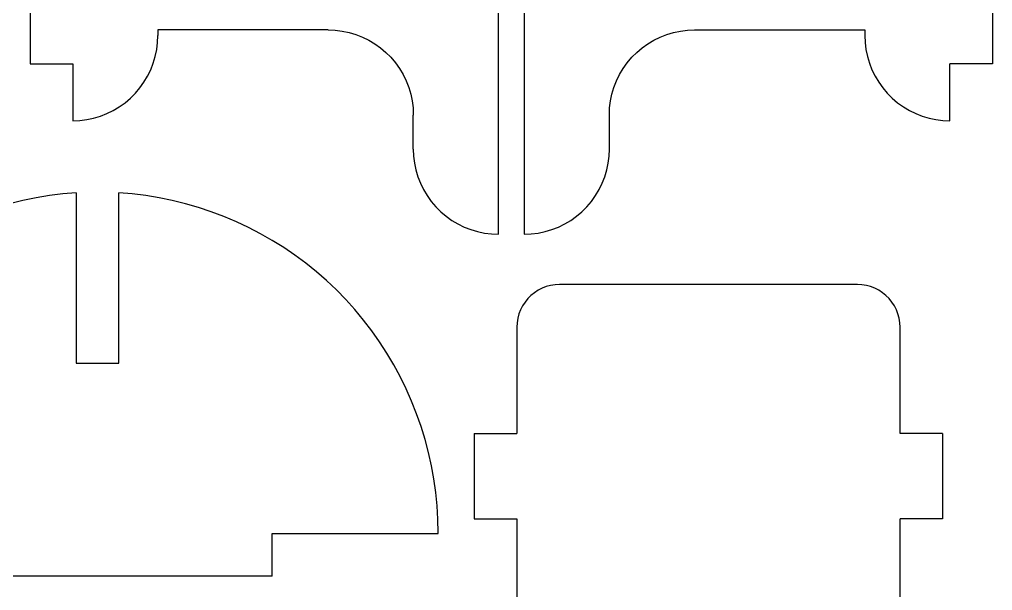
# Model space of a CAD drawing. Header units: millimetres. Extents: x -3928 to -434, y -548 to 1409.
# Drawn here: x -1777.3 to -1663.1, y 804.1 to 871.2 of the extents above; entities that cross this region are included whole.
import ezdxf

# ---------------------------------------------------------------- set-up
doc = ezdxf.new("R2010")
doc.units = ezdxf.units.MM
doc.header["$MEASUREMENT"] = 0
doc.layers.add('layer 1', color=7, linetype='Continuous')

msp = doc.modelspace()

# ---------------------------------------------------------------- linework, layer by layer
at = {"layer": 'layer 1', "color": 1, "lineweight": 25}
for points in [[(-1721.0919, 845.9711), (-1721.0919, 845.9711), (-1721.0919, 925.9708), (-1721.0919, 925.9708)], [(-1718.0656, 925.9708), (-1718.0656, 925.9708), (-1718.0656, 845.9711), (-1718.0656, 845.9711)], [(-1776.092, 875.9709), (-1776.092, 875.9709), (-1776.092, 865.9711), (-1776.092, 865.9711)], [(-1663.0655, 875.9709), (-1663.0655, 875.9709), (-1663.0655, 865.9711), (-1663.0655, 865.9711)], [(-1741.0918, 869.9709), (-1741.0918, 869.9709), (-1761.0919, 869.9709), (-1761.0919, 869.9709)], [(-1761.0919, 869.9709), (-1761.0919, 869.9709), (-1761.0919, 869.3041), (-1761.0919, 869.3041)], [(-1698.0656, 869.9709), (-1698.0656, 869.9709), (-1678.0656, 869.9709), (-1678.0656, 869.9709)], [(-1678.0656, 869.9709), (-1678.0656, 869.9709), (-1678.0656, 869.3041), (-1678.0656, 869.3041)], [(-1776.092, 865.9711), (-1776.092, 865.9711), (-1771.0921, 865.9711), (-1771.0921, 865.9711)], [(-1771.0921, 865.9711), (-1771.0921, 865.9711), (-1771.0921, 859.3043), (-1771.0921, 859.3043)], [(-1663.0655, 865.9711), (-1663.0655, 865.9711), (-1668.0654, 865.9711), (-1668.0654, 865.9711)], [(-1668.0654, 859.3043), (-1668.0654, 859.3043), (-1668.0654, 865.9711), (-1668.0654, 865.9711)], [(-1731.0921, 855.9709), (-1731.0921, 855.9709), (-1731.0921, 859.971), (-1731.0921, 859.971)], [(-1708.0654, 855.9709), (-1708.0654, 855.9709), (-1708.0654, 859.971), (-1708.0654, 859.971)], [(-1770.6754, 850.8315), (-1770.6754, 850.8315), (-1770.6754, 830.8315), (-1770.6754, 830.8315)], [(-1765.6755, 830.8315), (-1765.6755, 830.8315), (-1765.6755, 850.8315), (-1765.6755, 850.8315)], [(-1678.9263, 840.0633), (-1678.9263, 840.0633), (-1713.9261, 840.0633), (-1713.9261, 840.0633)], [(-1718.926, 835.0634), (-1718.926, 835.0634), (-1718.926, 822.5634), (-1718.926, 822.5634)], [(-1673.926, 822.5634), (-1673.926, 822.5634), (-1673.926, 835.0634), (-1673.926, 835.0634)], [(-1770.6754, 830.8315), (-1770.6754, 830.8315), (-1765.6755, 830.8315), (-1765.6755, 830.8315)], [(-1723.9263, 822.5634), (-1723.9263, 822.5634), (-1723.9263, 812.5636), (-1723.9263, 812.5636)], [(-1723.9263, 822.5634), (-1723.9263, 822.5634), (-1718.926, 822.5634), (-1718.926, 822.5634)], [(-1668.9261, 822.5634), (-1668.9261, 822.5634), (-1673.926, 822.5634), (-1673.926, 822.5634)], [(-1668.9261, 822.5634), (-1668.9261, 822.5634), (-1668.9261, 812.5636), (-1668.9261, 812.5636)], [(-1723.9263, 812.5636), (-1723.9263, 812.5636), (-1718.926, 812.5636), (-1718.926, 812.5636)], [(-1718.926, 812.5636), (-1718.926, 812.5636), (-1718.926, 795.0633), (-1718.926, 795.0633)], [(-1668.9261, 812.5636), (-1668.9261, 812.5636), (-1673.926, 812.5636), (-1673.926, 812.5636)], [(-1673.926, 795.0633), (-1673.926, 795.0633), (-1673.926, 812.5636), (-1673.926, 812.5636)], [(-1747.6753, 805.8315), (-1747.6753, 805.8315), (-1747.6753, 810.8315), (-1747.6753, 810.8315)], [(-1747.6753, 810.8315), (-1747.6753, 810.8315), (-1728.1753, 810.8315), (-1728.1753, 810.8315)], [(-1728.1753, 810.8315), (-1728.1753, 810.8315), (-1728.1753, 810.9098), (-1728.1753, 810.9098)], [(-1747.6753, 805.8315), (-1747.6753, 805.8315), (-1788.6755, 805.8315), (-1788.6755, 805.8315)]]:
    msp.add_open_spline(points, degree=3, dxfattribs=at)
for points, knots in [([(-1741.0918, 869.9709), (-1741.0918, 869.9709), (-1740.2664, 869.9367), (-1740.2664, 869.9367), (-1740.2664, 869.9367), (-1740.2664, 869.9367), (-1739.4462, 869.8347), (-1739.4462, 869.8347), (-1739.4462, 869.8347), (-1739.4462, 869.8347), (-1738.6373, 869.665), (-1738.6373, 869.665), (-1738.6373, 869.665), (-1738.6373, 869.665), (-1737.845, 869.429), (-1737.845, 869.429), (-1737.845, 869.429), (-1737.845, 869.429), (-1737.0752, 869.1288), (-1737.0752, 869.1288), (-1737.0752, 869.1288), (-1737.0752, 869.1288), (-1736.3326, 868.7658), (-1736.3326, 868.7658), (-1736.3326, 868.7658), (-1736.3326, 868.7658), (-1735.6225, 868.3425), (-1735.6225, 868.3425), (-1735.6225, 868.3425), (-1735.6225, 868.3425), (-1734.9501, 867.8623), (-1734.9501, 867.8623), (-1734.9501, 867.8623), (-1734.9501, 867.8623), (-1734.3193, 867.3282), (-1734.3193, 867.3282), (-1734.3193, 867.3282), (-1734.3193, 867.3282), (-1733.7348, 866.7437), (-1733.7348, 866.7437), (-1733.7348, 866.7437), (-1733.7348, 866.7437), (-1733.2006, 866.1133), (-1733.2006, 866.1133), (-1733.2006, 866.1133), (-1733.2006, 866.1133), (-1732.7205, 865.4405), (-1732.7205, 865.4405), (-1732.7205, 865.4405), (-1732.7205, 865.4405), (-1732.2972, 864.7304), (-1732.2972, 864.7304), (-1732.2972, 864.7304), (-1732.2972, 864.7304), (-1731.9342, 863.9878), (-1731.9342, 863.9878), (-1731.9342, 863.9878), (-1731.9342, 863.9878), (-1731.634, 863.218), (-1731.634, 863.218), (-1731.634, 863.218), (-1731.634, 863.218), (-1731.398, 862.4257), (-1731.398, 862.4257), (-1731.398, 862.4257), (-1731.398, 862.4257), (-1731.2286, 861.6168), (-1731.2286, 861.6168), (-1731.2286, 861.6168), (-1731.2286, 861.6168), (-1731.1263, 860.7969), (-1731.1263, 860.7969), (-1731.1263, 860.7969), (-1731.1263, 860.7969), (-1731.0921, 859.971), (-1731.0921, 859.971)], [0, 0, 0, 0, 0.05, 0.05, 0.05, 0.05, 0.1, 0.1, 0.1, 0.1, 0.15, 0.15, 0.15, 0.15, 0.2, 0.2, 0.2, 0.2, 0.25, 0.25, 0.25, 0.25, 0.3, 0.3, 0.3, 0.3, 0.35, 0.35, 0.35, 0.35, 0.4, 0.4, 0.4, 0.4, 0.45, 0.45, 0.45, 0.45, 0.5, 0.5, 0.5, 0.5, 0.55, 0.55, 0.55, 0.55, 0.6, 0.6, 0.6, 0.6, 0.65, 0.65, 0.65, 0.65, 0.7, 0.7, 0.7, 0.7, 0.75, 0.75, 0.75, 0.75, 0.8, 0.8, 0.8, 0.8, 0.85, 0.85, 0.85, 0.85, 0.9, 0.9, 0.9, 0.9, 1, 1, 1, 1]), ([(-1708.0654, 859.971), (-1708.0654, 859.971), (-1708.0312, 860.7969), (-1708.0312, 860.7969), (-1708.0312, 860.7969), (-1708.0312, 860.7969), (-1707.9289, 861.6168), (-1707.9289, 861.6168), (-1707.9289, 861.6168), (-1707.9289, 861.6168), (-1707.7596, 862.4257), (-1707.7596, 862.4257), (-1707.7596, 862.4257), (-1707.7596, 862.4257), (-1707.5236, 863.218), (-1707.5236, 863.218), (-1707.5236, 863.218), (-1707.5236, 863.218), (-1707.2234, 863.9878), (-1707.2234, 863.9878), (-1707.2234, 863.9878), (-1707.2234, 863.9878), (-1706.8604, 864.7304), (-1706.8604, 864.7304), (-1706.8604, 864.7304), (-1706.8604, 864.7304), (-1706.437, 865.4405), (-1706.437, 865.4405), (-1706.437, 865.4405), (-1706.437, 865.4405), (-1705.9569, 866.1133), (-1705.9569, 866.1133), (-1705.9569, 866.1133), (-1705.9569, 866.1133), (-1705.4228, 866.7437), (-1705.4228, 866.7437), (-1705.4228, 866.7437), (-1705.4228, 866.7437), (-1704.8382, 867.3282), (-1704.8382, 867.3282), (-1704.8382, 867.3282), (-1704.8382, 867.3282), (-1704.2075, 867.8623), (-1704.2075, 867.8623), (-1704.2075, 867.8623), (-1704.2075, 867.8623), (-1703.5351, 868.3425), (-1703.5351, 868.3425), (-1703.5351, 868.3425), (-1703.5351, 868.3425), (-1702.8249, 868.7658), (-1702.8249, 868.7658), (-1702.8249, 868.7658), (-1702.8249, 868.7658), (-1702.0823, 869.1288), (-1702.0823, 869.1288), (-1702.0823, 869.1288), (-1702.0823, 869.1288), (-1701.3126, 869.429), (-1701.3126, 869.429), (-1701.3126, 869.429), (-1701.3126, 869.429), (-1700.5202, 869.665), (-1700.5202, 869.665), (-1700.5202, 869.665), (-1700.5202, 869.665), (-1699.7113, 869.8347), (-1699.7113, 869.8347), (-1699.7113, 869.8347), (-1699.7113, 869.8347), (-1698.8911, 869.9367), (-1698.8911, 869.9367), (-1698.8911, 869.9367), (-1698.8911, 869.9367), (-1698.0656, 869.9709), (-1698.0656, 869.9709)], [0, 0, 0, 0, 0.05, 0.05, 0.05, 0.05, 0.1, 0.1, 0.1, 0.1, 0.15, 0.15, 0.15, 0.15, 0.2, 0.2, 0.2, 0.2, 0.25, 0.25, 0.25, 0.25, 0.3, 0.3, 0.3, 0.3, 0.35, 0.35, 0.35, 0.35, 0.4, 0.4, 0.4, 0.4, 0.45, 0.45, 0.45, 0.45, 0.5, 0.5, 0.5, 0.5, 0.55, 0.55, 0.55, 0.55, 0.6, 0.6, 0.6, 0.6, 0.65, 0.65, 0.65, 0.65, 0.7, 0.7, 0.7, 0.7, 0.75, 0.75, 0.75, 0.75, 0.8, 0.8, 0.8, 0.8, 0.85, 0.85, 0.85, 0.85, 0.9, 0.9, 0.9, 0.9, 1, 1, 1, 1]), ([(-1771.0921, 859.3043), (-1771.0921, 859.3043), (-1770.2662, 859.3385), (-1770.2662, 859.3385), (-1770.2662, 859.3385), (-1770.2662, 859.3385), (-1769.446, 859.4408), (-1769.446, 859.4408), (-1769.446, 859.4408), (-1769.446, 859.4408), (-1768.6371, 859.6102), (-1768.6371, 859.6102), (-1768.6371, 859.6102), (-1768.6371, 859.6102), (-1767.8451, 859.8462), (-1767.8451, 859.8462), (-1767.8451, 859.8462), (-1767.8451, 859.8462), (-1767.075, 860.1464), (-1767.075, 860.1464), (-1767.075, 860.1464), (-1767.075, 860.1464), (-1766.3324, 860.5094), (-1766.3324, 860.5094), (-1766.3324, 860.5094), (-1766.3324, 860.5094), (-1765.6226, 860.9327), (-1765.6226, 860.9327), (-1765.6226, 860.9327), (-1765.6226, 860.9327), (-1764.9498, 861.4128), (-1764.9498, 861.4128), (-1764.9498, 861.4128), (-1764.9498, 861.4128), (-1764.3191, 861.947), (-1764.3191, 861.947), (-1764.3191, 861.947), (-1764.3191, 861.947), (-1763.7349, 862.5315), (-1763.7349, 862.5315), (-1763.7349, 862.5315), (-1763.7349, 862.5315), (-1763.2004, 863.1623), (-1763.2004, 863.1623), (-1763.2004, 863.1623), (-1763.2004, 863.1623), (-1762.7203, 863.8347), (-1762.7203, 863.8347), (-1762.7203, 863.8347), (-1762.7203, 863.8347), (-1762.2973, 864.5448), (-1762.2973, 864.5448), (-1762.2973, 864.5448), (-1762.2973, 864.5448), (-1761.9343, 865.2874), (-1761.9343, 865.2874), (-1761.9343, 865.2874), (-1761.9343, 865.2874), (-1761.6337, 866.0572), (-1761.6337, 866.0572), (-1761.6337, 866.0572), (-1761.6337, 866.0572), (-1761.3981, 866.8495), (-1761.3981, 866.8495), (-1761.3981, 866.8495), (-1761.3981, 866.8495), (-1761.2284, 867.6584), (-1761.2284, 867.6584), (-1761.2284, 867.6584), (-1761.2284, 867.6584), (-1761.1261, 868.4786), (-1761.1261, 868.4786), (-1761.1261, 868.4786), (-1761.1261, 868.4786), (-1761.0919, 869.3041), (-1761.0919, 869.3041)], [0, 0, 0, 0, 0.05, 0.05, 0.05, 0.05, 0.1, 0.1, 0.1, 0.1, 0.15, 0.15, 0.15, 0.15, 0.2, 0.2, 0.2, 0.2, 0.25, 0.25, 0.25, 0.25, 0.3, 0.3, 0.3, 0.3, 0.35, 0.35, 0.35, 0.35, 0.4, 0.4, 0.4, 0.4, 0.45, 0.45, 0.45, 0.45, 0.5, 0.5, 0.5, 0.5, 0.55, 0.55, 0.55, 0.55, 0.6, 0.6, 0.6, 0.6, 0.65, 0.65, 0.65, 0.65, 0.7, 0.7, 0.7, 0.7, 0.75, 0.75, 0.75, 0.75, 0.8, 0.8, 0.8, 0.8, 0.85, 0.85, 0.85, 0.85, 0.9, 0.9, 0.9, 0.9, 1, 1, 1, 1]), ([(-1678.0656, 869.3041), (-1678.0656, 869.3041), (-1678.0314, 868.4786), (-1678.0314, 868.4786), (-1678.0314, 868.4786), (-1678.0314, 868.4786), (-1677.929, 867.6584), (-1677.929, 867.6584), (-1677.929, 867.6584), (-1677.929, 867.6584), (-1677.7594, 866.8495), (-1677.7594, 866.8495), (-1677.7594, 866.8495), (-1677.7594, 866.8495), (-1677.5237, 866.0572), (-1677.5237, 866.0572), (-1677.5237, 866.0572), (-1677.5237, 866.0572), (-1677.2231, 865.2874), (-1677.2231, 865.2874), (-1677.2231, 865.2874), (-1677.2231, 865.2874), (-1676.8601, 864.5448), (-1676.8601, 864.5448), (-1676.8601, 864.5448), (-1676.8601, 864.5448), (-1676.4372, 863.8347), (-1676.4372, 863.8347), (-1676.4372, 863.8347), (-1676.4372, 863.8347), (-1675.9567, 863.1623), (-1675.9567, 863.1623), (-1675.9567, 863.1623), (-1675.9567, 863.1623), (-1675.4226, 862.5315), (-1675.4226, 862.5315), (-1675.4226, 862.5315), (-1675.4226, 862.5315), (-1674.8384, 861.947), (-1674.8384, 861.947), (-1674.8384, 861.947), (-1674.8384, 861.947), (-1674.2076, 861.4128), (-1674.2076, 861.4128), (-1674.2076, 861.4128), (-1674.2076, 861.4128), (-1673.5348, 860.9327), (-1673.5348, 860.9327), (-1673.5348, 860.9327), (-1673.5348, 860.9327), (-1672.8251, 860.5094), (-1672.8251, 860.5094), (-1672.8251, 860.5094), (-1672.8251, 860.5094), (-1672.0825, 860.1464), (-1672.0825, 860.1464), (-1672.0825, 860.1464), (-1672.0825, 860.1464), (-1671.3123, 859.8462), (-1671.3123, 859.8462), (-1671.3123, 859.8462), (-1671.3123, 859.8462), (-1670.5204, 859.6102), (-1670.5204, 859.6102), (-1670.5204, 859.6102), (-1670.5204, 859.6102), (-1669.7114, 859.4408), (-1669.7114, 859.4408), (-1669.7114, 859.4408), (-1669.7114, 859.4408), (-1668.8912, 859.3385), (-1668.8912, 859.3385), (-1668.8912, 859.3385), (-1668.8912, 859.3385), (-1668.0654, 859.3043), (-1668.0654, 859.3043)], [0, 0, 0, 0, 0.05, 0.05, 0.05, 0.05, 0.1, 0.1, 0.1, 0.1, 0.15, 0.15, 0.15, 0.15, 0.2, 0.2, 0.2, 0.2, 0.25, 0.25, 0.25, 0.25, 0.3, 0.3, 0.3, 0.3, 0.35, 0.35, 0.35, 0.35, 0.4, 0.4, 0.4, 0.4, 0.45, 0.45, 0.45, 0.45, 0.5, 0.5, 0.5, 0.5, 0.55, 0.55, 0.55, 0.55, 0.6, 0.6, 0.6, 0.6, 0.65, 0.65, 0.65, 0.65, 0.7, 0.7, 0.7, 0.7, 0.75, 0.75, 0.75, 0.75, 0.8, 0.8, 0.8, 0.8, 0.85, 0.85, 0.85, 0.85, 0.9, 0.9, 0.9, 0.9, 1, 1, 1, 1]), ([(-1731.0921, 855.9709), (-1731.0921, 855.9709), (-1731.0579, 855.145), (-1731.0579, 855.145), (-1731.0579, 855.145), (-1731.0579, 855.145), (-1730.9556, 854.3248), (-1730.9556, 854.3248), (-1730.9556, 854.3248), (-1730.9556, 854.3248), (-1730.7862, 853.5159), (-1730.7862, 853.5159), (-1730.7862, 853.5159), (-1730.7862, 853.5159), (-1730.5502, 852.7239), (-1730.5502, 852.7239), (-1730.5502, 852.7239), (-1730.5502, 852.7239), (-1730.2497, 851.9538), (-1730.2497, 851.9538), (-1730.2497, 851.9538), (-1730.2497, 851.9538), (-1729.887, 851.2116), (-1729.887, 851.2116), (-1729.887, 851.2116), (-1729.887, 851.2116), (-1729.4637, 850.5014), (-1729.4637, 850.5014), (-1729.4637, 850.5014), (-1729.4637, 850.5014), (-1728.9835, 849.8287), (-1728.9835, 849.8287), (-1728.9835, 849.8287), (-1728.9835, 849.8287), (-1728.4494, 849.1983), (-1728.4494, 849.1983), (-1728.4494, 849.1983), (-1728.4494, 849.1983), (-1727.8649, 848.6137), (-1727.8649, 848.6137), (-1727.8649, 848.6137), (-1727.8649, 848.6137), (-1727.2341, 848.0796), (-1727.2341, 848.0796), (-1727.2341, 848.0796), (-1727.2341, 848.0796), (-1726.5617, 847.5991), (-1726.5617, 847.5991), (-1726.5617, 847.5991), (-1726.5617, 847.5991), (-1725.8516, 847.1761), (-1725.8516, 847.1761), (-1725.8516, 847.1761), (-1725.8516, 847.1761), (-1725.109, 846.8131), (-1725.109, 846.8131), (-1725.109, 846.8131), (-1725.109, 846.8131), (-1724.3392, 846.5129), (-1724.3392, 846.5129), (-1724.3392, 846.5129), (-1724.3392, 846.5129), (-1723.5469, 846.2769), (-1723.5469, 846.2769), (-1723.5469, 846.2769), (-1723.5469, 846.2769), (-1722.738, 846.1072), (-1722.738, 846.1072), (-1722.738, 846.1072), (-1722.738, 846.1072), (-1721.9178, 846.0053), (-1721.9178, 846.0053), (-1721.9178, 846.0053), (-1721.9178, 846.0053), (-1721.0919, 845.9711), (-1721.0919, 845.9711)], [0, 0, 0, 0, 0.05, 0.05, 0.05, 0.05, 0.1, 0.1, 0.1, 0.1, 0.15, 0.15, 0.15, 0.15, 0.2, 0.2, 0.2, 0.2, 0.25, 0.25, 0.25, 0.25, 0.3, 0.3, 0.3, 0.3, 0.35, 0.35, 0.35, 0.35, 0.4, 0.4, 0.4, 0.4, 0.45, 0.45, 0.45, 0.45, 0.5, 0.5, 0.5, 0.5, 0.55, 0.55, 0.55, 0.55, 0.6, 0.6, 0.6, 0.6, 0.65, 0.65, 0.65, 0.65, 0.7, 0.7, 0.7, 0.7, 0.75, 0.75, 0.75, 0.75, 0.8, 0.8, 0.8, 0.8, 0.85, 0.85, 0.85, 0.85, 0.9, 0.9, 0.9, 0.9, 1, 1, 1, 1]), ([(-1718.0656, 845.9711), (-1718.0656, 845.9711), (-1717.2398, 846.0049), (-1717.2398, 846.0049), (-1717.2398, 846.0049), (-1717.2398, 846.0049), (-1716.4196, 846.1072), (-1716.4196, 846.1072), (-1716.4196, 846.1072), (-1716.4196, 846.1072), (-1715.6107, 846.2769), (-1715.6107, 846.2769), (-1715.6107, 846.2769), (-1715.6107, 846.2769), (-1714.8187, 846.5129), (-1714.8187, 846.5129), (-1714.8187, 846.5129), (-1714.8187, 846.5129), (-1714.0486, 846.8131), (-1714.0486, 846.8131), (-1714.0486, 846.8131), (-1714.0486, 846.8131), (-1713.306, 847.1761), (-1713.306, 847.1761), (-1713.306, 847.1761), (-1713.306, 847.1761), (-1712.5958, 847.5991), (-1712.5958, 847.5991), (-1712.5958, 847.5991), (-1712.5958, 847.5991), (-1711.9234, 848.0796), (-1711.9234, 848.0796), (-1711.9234, 848.0796), (-1711.9234, 848.0796), (-1711.2927, 848.6137), (-1711.2927, 848.6137), (-1711.2927, 848.6137), (-1711.2927, 848.6137), (-1710.7081, 849.1983), (-1710.7081, 849.1983), (-1710.7081, 849.1983), (-1710.7081, 849.1983), (-1710.174, 849.8287), (-1710.174, 849.8287), (-1710.174, 849.8287), (-1710.174, 849.8287), (-1709.6939, 850.5014), (-1709.6939, 850.5014), (-1709.6939, 850.5014), (-1709.6939, 850.5014), (-1709.2709, 851.2116), (-1709.2709, 851.2116), (-1709.2709, 851.2116), (-1709.2709, 851.2116), (-1708.9079, 851.9538), (-1708.9079, 851.9538), (-1708.9079, 851.9538), (-1708.9079, 851.9538), (-1708.6073, 852.7239), (-1708.6073, 852.7239), (-1708.6073, 852.7239), (-1708.6073, 852.7239), (-1708.3717, 853.5159), (-1708.3717, 853.5159), (-1708.3717, 853.5159), (-1708.3717, 853.5159), (-1708.202, 854.3248), (-1708.202, 854.3248), (-1708.202, 854.3248), (-1708.202, 854.3248), (-1708.0997, 855.145), (-1708.0997, 855.145), (-1708.0997, 855.145), (-1708.0997, 855.145), (-1708.0654, 855.9709), (-1708.0654, 855.9709)], [0, 0, 0, 0, 0.05, 0.05, 0.05, 0.05, 0.1, 0.1, 0.1, 0.1, 0.15, 0.15, 0.15, 0.15, 0.2, 0.2, 0.2, 0.2, 0.25, 0.25, 0.25, 0.25, 0.3, 0.3, 0.3, 0.3, 0.35, 0.35, 0.35, 0.35, 0.4, 0.4, 0.4, 0.4, 0.45, 0.45, 0.45, 0.45, 0.5, 0.5, 0.5, 0.5, 0.55, 0.55, 0.55, 0.55, 0.6, 0.6, 0.6, 0.6, 0.65, 0.65, 0.65, 0.65, 0.7, 0.7, 0.7, 0.7, 0.75, 0.75, 0.75, 0.75, 0.8, 0.8, 0.8, 0.8, 0.85, 0.85, 0.85, 0.85, 0.9, 0.9, 0.9, 0.9, 1, 1, 1, 1]), ([(-1770.6754, 850.8315), (-1770.6754, 850.8315), (-1772.2576, 850.701), (-1772.2576, 850.701), (-1772.2576, 850.701), (-1772.2576, 850.701), (-1773.8331, 850.5077), (-1773.8331, 850.5077), (-1773.8331, 850.5077), (-1773.8331, 850.5077), (-1775.4001, 850.2519), (-1775.4001, 850.2519), (-1775.4001, 850.2519), (-1775.4001, 850.2519), (-1776.9555, 849.9341), (-1776.9555, 849.9341), (-1776.9555, 849.9341), (-1776.9555, 849.9341), (-1778.4972, 849.5552), (-1778.4972, 849.5552), (-1778.4972, 849.5552), (-1778.4972, 849.5552), (-1780.0222, 849.1149), (-1780.0222, 849.1149), (-1780.0222, 849.1149), (-1780.0222, 849.1149), (-1781.529, 848.615), (-1781.529, 848.615), (-1781.529, 848.615), (-1781.529, 848.615), (-1783.0149, 848.0552), (-1783.0149, 848.0552), (-1783.0149, 848.0552), (-1783.0149, 848.0552), (-1784.4771, 847.4371), (-1784.4771, 847.4371), (-1784.4771, 847.4371), (-1784.4771, 847.4371), (-1785.9136, 846.7615), (-1785.9136, 846.7615), (-1785.9136, 846.7615), (-1785.9136, 846.7615), (-1787.3223, 846.0295), (-1787.3223, 846.0295), (-1787.3223, 846.0295), (-1787.3223, 846.0295), (-1788.7006, 845.2421), (-1788.7006, 845.2421), (-1788.7006, 845.2421), (-1788.7006, 845.2421), (-1790.0468, 844.4007), (-1790.0468, 844.4007), (-1790.0468, 844.4007), (-1790.0468, 844.4007), (-1791.3588, 843.5064), (-1791.3588, 843.5064), (-1791.3588, 843.5064), (-1791.3588, 843.5064), (-1792.6337, 842.5606), (-1792.6337, 842.5606), (-1792.6337, 842.5606), (-1792.6337, 842.5606), (-1793.8705, 841.5655), (-1793.8705, 841.5655), (-1793.8705, 841.5655), (-1793.8705, 841.5655), (-1795.0668, 840.5216), (-1795.0668, 840.5216), (-1795.0668, 840.5216), (-1795.0668, 840.5216), (-1796.2204, 839.4312), (-1796.2204, 839.4312), (-1796.2204, 839.4312), (-1796.2204, 839.4312), (-1797.3302, 838.2959), (-1797.3302, 838.2959), (-1797.3302, 838.2959), (-1797.3302, 838.2959), (-1798.3938, 837.1173), (-1798.3938, 837.1173), (-1798.3938, 837.1173), (-1798.3938, 837.1173), (-1799.4098, 835.8977), (-1799.4098, 835.8977), (-1799.4098, 835.8977), (-1799.4098, 835.8977), (-1800.3768, 834.6387), (-1800.3768, 834.6387), (-1800.3768, 834.6387), (-1800.3768, 834.6387), (-1801.293, 833.3422), (-1801.293, 833.3422), (-1801.293, 833.3422), (-1801.293, 833.3422), (-1802.1573, 832.0105), (-1802.1573, 832.0105), (-1802.1573, 832.0105), (-1802.1573, 832.0105), (-1802.9676, 830.6452), (-1802.9676, 830.6452), (-1802.9676, 830.6452), (-1802.9676, 830.6452), (-1803.7233, 829.2493), (-1803.7233, 829.2493), (-1803.7233, 829.2493), (-1803.7233, 829.2493), (-1804.4232, 827.8241), (-1804.4232, 827.8241), (-1804.4232, 827.8241), (-1804.4232, 827.8241), (-1805.0659, 826.3724), (-1805.0659, 826.3724), (-1805.0659, 826.3724), (-1805.0659, 826.3724), (-1805.6501, 824.8964), (-1805.6501, 824.8964), (-1805.6501, 824.8964), (-1805.6501, 824.8964), (-1806.1758, 823.3985), (-1806.1758, 823.3985), (-1806.1758, 823.3985), (-1806.1758, 823.3985), (-1806.6414, 821.8808), (-1806.6414, 821.8808), (-1806.6414, 821.8808), (-1806.6414, 821.8808), (-1807.0464, 820.3459), (-1807.0464, 820.3459), (-1807.0464, 820.3459), (-1807.0464, 820.3459), (-1807.3904, 818.7958), (-1807.3904, 818.7958), (-1807.3904, 818.7958), (-1807.3904, 818.7958), (-1807.6723, 817.2337), (-1807.6723, 817.2337), (-1807.6723, 817.2337), (-1807.6723, 817.2337), (-1807.892, 815.6613), (-1807.892, 815.6613), (-1807.892, 815.6613), (-1807.892, 815.6613), (-1808.0494, 814.0816), (-1808.0494, 814.0816), (-1808.0494, 814.0816), (-1808.0494, 814.0816), (-1808.1439, 812.4969), (-1808.1439, 812.4969), (-1808.1439, 812.4969), (-1808.1439, 812.4969), (-1808.1753, 810.9098), (-1808.1753, 810.9098)], [0, 0, 0, 0, 0.02564103, 0.02564103, 0.02564103, 0.02564103, 0.05128205, 0.05128205, 0.05128205, 0.05128205, 0.07692308, 0.07692308, 0.07692308, 0.07692308, 0.1025641, 0.1025641, 0.1025641, 0.1025641, 0.12820513, 0.12820513, 0.12820513, 0.12820513, 0.15384615, 0.15384615, 0.15384615, 0.15384615, 0.17948718, 0.17948718, 0.17948718, 0.17948718, 0.20512821, 0.20512821, 0.20512821, 0.20512821, 0.23076923, 0.23076923, 0.23076923, 0.23076923, 0.25641026, 0.25641026, 0.25641026, 0.25641026, 0.28205128, 0.28205128, 0.28205128, 0.28205128, 0.30769231, 0.30769231, 0.30769231, 0.30769231, 0.33333333, 0.33333333, 0.33333333, 0.33333333, 0.35897436, 0.35897436, 0.35897436, 0.35897436, 0.38461538, 0.38461538, 0.38461538, 0.38461538, 0.41025641, 0.41025641, 0.41025641, 0.41025641, 0.43589744, 0.43589744, 0.43589744, 0.43589744, 0.46153846, 0.46153846, 0.46153846, 0.46153846, 0.48717949, 0.48717949, 0.48717949, 0.48717949, 0.51282051, 0.51282051, 0.51282051, 0.51282051, 0.53846154, 0.53846154, 0.53846154, 0.53846154, 0.56410256, 0.56410256, 0.56410256, 0.56410256, 0.58974359, 0.58974359, 0.58974359, 0.58974359, 0.61538462, 0.61538462, 0.61538462, 0.61538462, 0.64102564, 0.64102564, 0.64102564, 0.64102564, 0.66666667, 0.66666667, 0.66666667, 0.66666667, 0.69230769, 0.69230769, 0.69230769, 0.69230769, 0.71794872, 0.71794872, 0.71794872, 0.71794872, 0.74358974, 0.74358974, 0.74358974, 0.74358974, 0.76923077, 0.76923077, 0.76923077, 0.76923077, 0.79487179, 0.79487179, 0.79487179, 0.79487179, 0.82051282, 0.82051282, 0.82051282, 0.82051282, 0.84615385, 0.84615385, 0.84615385, 0.84615385, 0.87179487, 0.87179487, 0.87179487, 0.87179487, 0.8974359, 0.8974359, 0.8974359, 0.8974359, 0.92307692, 0.92307692, 0.92307692, 0.92307692, 0.94871795, 0.94871795, 0.94871795, 0.94871795, 1, 1, 1, 1]), ([(-1728.1753, 810.9098), (-1728.1753, 810.9098), (-1728.207, 812.4969), (-1728.207, 812.4969), (-1728.207, 812.4969), (-1728.207, 812.4969), (-1728.3016, 814.0816), (-1728.3016, 814.0816), (-1728.3016, 814.0816), (-1728.3016, 814.0816), (-1728.4586, 815.6613), (-1728.4586, 815.6613), (-1728.4586, 815.6613), (-1728.4586, 815.6613), (-1728.6784, 817.2337), (-1728.6784, 817.2337), (-1728.6784, 817.2337), (-1728.6784, 817.2337), (-1728.9606, 818.7958), (-1728.9606, 818.7958), (-1728.9606, 818.7958), (-1728.9606, 818.7958), (-1729.3042, 820.3459), (-1729.3042, 820.3459), (-1729.3042, 820.3459), (-1729.3042, 820.3459), (-1729.7095, 821.8808), (-1729.7095, 821.8808), (-1729.7095, 821.8808), (-1729.7095, 821.8808), (-1730.1752, 823.3985), (-1730.1752, 823.3985), (-1730.1752, 823.3985), (-1730.1752, 823.3985), (-1730.7005, 824.8964), (-1730.7005, 824.8964), (-1730.7005, 824.8964), (-1730.7005, 824.8964), (-1731.285, 826.3724), (-1731.285, 826.3724), (-1731.285, 826.3724), (-1731.285, 826.3724), (-1731.9278, 827.8241), (-1731.9278, 827.8241), (-1731.9278, 827.8241), (-1731.9278, 827.8241), (-1732.6273, 829.2493), (-1732.6273, 829.2493), (-1732.6273, 829.2493), (-1732.6273, 829.2493), (-1733.383, 830.6452), (-1733.383, 830.6452), (-1733.383, 830.6452), (-1733.383, 830.6452), (-1734.1937, 832.0105), (-1734.1937, 832.0105), (-1734.1937, 832.0105), (-1734.1937, 832.0105), (-1735.0576, 833.3422), (-1735.0576, 833.3422), (-1735.0576, 833.3422), (-1735.0576, 833.3422), (-1735.9738, 834.6387), (-1735.9738, 834.6387), (-1735.9738, 834.6387), (-1735.9738, 834.6387), (-1736.9408, 835.8977), (-1736.9408, 835.8977), (-1736.9408, 835.8977), (-1736.9408, 835.8977), (-1737.9571, 837.1173), (-1737.9571, 837.1173), (-1737.9571, 837.1173), (-1737.9571, 837.1173), (-1739.0207, 838.2959), (-1739.0207, 838.2959), (-1739.0207, 838.2959), (-1739.0207, 838.2959), (-1740.1302, 839.4312), (-1740.1302, 839.4312), (-1740.1302, 839.4312), (-1740.1302, 839.4312), (-1741.2841, 840.5216), (-1741.2841, 840.5216), (-1741.2841, 840.5216), (-1741.2841, 840.5216), (-1742.4803, 841.5655), (-1742.4803, 841.5655), (-1742.4803, 841.5655), (-1742.4803, 841.5655), (-1743.7168, 842.5606), (-1743.7168, 842.5606), (-1743.7168, 842.5606), (-1743.7168, 842.5606), (-1744.9921, 843.5064), (-1744.9921, 843.5064), (-1744.9921, 843.5064), (-1744.9921, 843.5064), (-1746.3037, 844.4007), (-1746.3037, 844.4007), (-1746.3037, 844.4007), (-1746.3037, 844.4007), (-1747.6499, 845.2421), (-1747.6499, 845.2421), (-1747.6499, 845.2421), (-1747.6499, 845.2421), (-1749.0286, 846.0295), (-1749.0286, 846.0295), (-1749.0286, 846.0295), (-1749.0286, 846.0295), (-1750.4372, 846.7615), (-1750.4372, 846.7615), (-1750.4372, 846.7615), (-1750.4372, 846.7615), (-1751.8737, 847.4371), (-1751.8737, 847.4371), (-1751.8737, 847.4371), (-1751.8737, 847.4371), (-1753.336, 848.0552), (-1753.336, 848.0552), (-1753.336, 848.0552), (-1753.336, 848.0552), (-1754.8216, 848.615), (-1754.8216, 848.615), (-1754.8216, 848.615), (-1754.8216, 848.615), (-1756.3283, 849.1149), (-1756.3283, 849.1149), (-1756.3283, 849.1149), (-1756.3283, 849.1149), (-1757.8537, 849.5552), (-1757.8537, 849.5552), (-1757.8537, 849.5552), (-1757.8537, 849.5552), (-1759.3953, 849.9341), (-1759.3953, 849.9341), (-1759.3953, 849.9341), (-1759.3953, 849.9341), (-1760.9507, 850.2519), (-1760.9507, 850.2519), (-1760.9507, 850.2519), (-1760.9507, 850.2519), (-1762.5174, 850.5077), (-1762.5174, 850.5077), (-1762.5174, 850.5077), (-1762.5174, 850.5077), (-1764.0933, 850.701), (-1764.0933, 850.701), (-1764.0933, 850.701), (-1764.0933, 850.701), (-1765.6755, 850.8315), (-1765.6755, 850.8315)], [0, 0, 0, 0, 0.02564103, 0.02564103, 0.02564103, 0.02564103, 0.05128205, 0.05128205, 0.05128205, 0.05128205, 0.07692308, 0.07692308, 0.07692308, 0.07692308, 0.1025641, 0.1025641, 0.1025641, 0.1025641, 0.12820513, 0.12820513, 0.12820513, 0.12820513, 0.15384615, 0.15384615, 0.15384615, 0.15384615, 0.17948718, 0.17948718, 0.17948718, 0.17948718, 0.20512821, 0.20512821, 0.20512821, 0.20512821, 0.23076923, 0.23076923, 0.23076923, 0.23076923, 0.25641026, 0.25641026, 0.25641026, 0.25641026, 0.28205128, 0.28205128, 0.28205128, 0.28205128, 0.30769231, 0.30769231, 0.30769231, 0.30769231, 0.33333333, 0.33333333, 0.33333333, 0.33333333, 0.35897436, 0.35897436, 0.35897436, 0.35897436, 0.38461538, 0.38461538, 0.38461538, 0.38461538, 0.41025641, 0.41025641, 0.41025641, 0.41025641, 0.43589744, 0.43589744, 0.43589744, 0.43589744, 0.46153846, 0.46153846, 0.46153846, 0.46153846, 0.48717949, 0.48717949, 0.48717949, 0.48717949, 0.51282051, 0.51282051, 0.51282051, 0.51282051, 0.53846154, 0.53846154, 0.53846154, 0.53846154, 0.56410256, 0.56410256, 0.56410256, 0.56410256, 0.58974359, 0.58974359, 0.58974359, 0.58974359, 0.61538462, 0.61538462, 0.61538462, 0.61538462, 0.64102564, 0.64102564, 0.64102564, 0.64102564, 0.66666667, 0.66666667, 0.66666667, 0.66666667, 0.69230769, 0.69230769, 0.69230769, 0.69230769, 0.71794872, 0.71794872, 0.71794872, 0.71794872, 0.74358974, 0.74358974, 0.74358974, 0.74358974, 0.76923077, 0.76923077, 0.76923077, 0.76923077, 0.79487179, 0.79487179, 0.79487179, 0.79487179, 0.82051282, 0.82051282, 0.82051282, 0.82051282, 0.84615385, 0.84615385, 0.84615385, 0.84615385, 0.87179487, 0.87179487, 0.87179487, 0.87179487, 0.8974359, 0.8974359, 0.8974359, 0.8974359, 0.92307692, 0.92307692, 0.92307692, 0.92307692, 0.94871795, 0.94871795, 0.94871795, 0.94871795, 1, 1, 1, 1]), ([(-1713.9261, 840.0633), (-1713.9261, 840.0633), (-1714.4489, 840.0361), (-1714.4489, 840.0361), (-1714.4489, 840.0361), (-1714.4489, 840.0361), (-1714.9657, 839.9543), (-1714.9657, 839.9543), (-1714.9657, 839.9543), (-1714.9657, 839.9543), (-1715.4712, 839.8188), (-1715.4712, 839.8188), (-1715.4712, 839.8188), (-1715.4712, 839.8188), (-1715.9598, 839.6311), (-1715.9598, 839.6311), (-1715.9598, 839.6311), (-1715.9598, 839.6311), (-1716.4262, 839.3934), (-1716.4262, 839.3934), (-1716.4262, 839.3934), (-1716.4262, 839.3934), (-1716.8651, 839.1083), (-1716.8651, 839.1083), (-1716.8651, 839.1083), (-1716.8651, 839.1083), (-1717.2718, 838.7792), (-1717.2718, 838.7792), (-1717.2718, 838.7792), (-1717.2718, 838.7792), (-1717.6419, 838.4091), (-1717.6419, 838.4091), (-1717.6419, 838.4091), (-1717.6419, 838.4091), (-1717.971, 838.0024), (-1717.971, 838.0024), (-1717.971, 838.0024), (-1717.971, 838.0024), (-1718.2561, 837.5635), (-1718.2561, 837.5635), (-1718.2561, 837.5635), (-1718.2561, 837.5635), (-1718.4938, 837.0971), (-1718.4938, 837.0971), (-1718.4938, 837.0971), (-1718.4938, 837.0971), (-1718.6815, 836.6085), (-1718.6815, 836.6085), (-1718.6815, 836.6085), (-1718.6815, 836.6085), (-1718.817, 836.103), (-1718.817, 836.103), (-1718.817, 836.103), (-1718.817, 836.103), (-1718.8988, 835.5862), (-1718.8988, 835.5862), (-1718.8988, 835.5862), (-1718.8988, 835.5862), (-1718.926, 835.0634), (-1718.926, 835.0634)], [0, 0, 0, 0, 0.0625, 0.0625, 0.0625, 0.0625, 0.125, 0.125, 0.125, 0.125, 0.1875, 0.1875, 0.1875, 0.1875, 0.25, 0.25, 0.25, 0.25, 0.3125, 0.3125, 0.3125, 0.3125, 0.375, 0.375, 0.375, 0.375, 0.4375, 0.4375, 0.4375, 0.4375, 0.5, 0.5, 0.5, 0.5, 0.5625, 0.5625, 0.5625, 0.5625, 0.625, 0.625, 0.625, 0.625, 0.6875, 0.6875, 0.6875, 0.6875, 0.75, 0.75, 0.75, 0.75, 0.8125, 0.8125, 0.8125, 0.8125, 0.875, 0.875, 0.875, 0.875, 1, 1, 1, 1]), ([(-1673.926, 835.0634), (-1673.926, 835.0634), (-1673.9535, 835.5862), (-1673.9535, 835.5862), (-1673.9535, 835.5862), (-1673.9535, 835.5862), (-1674.0354, 836.103), (-1674.0354, 836.103), (-1674.0354, 836.103), (-1674.0354, 836.103), (-1674.1708, 836.6085), (-1674.1708, 836.6085), (-1674.1708, 836.6085), (-1674.1708, 836.6085), (-1674.3585, 837.0971), (-1674.3585, 837.0971), (-1674.3585, 837.0971), (-1674.3585, 837.0971), (-1674.5959, 837.5635), (-1674.5959, 837.5635), (-1674.5959, 837.5635), (-1674.5959, 837.5635), (-1674.881, 838.0024), (-1674.881, 838.0024), (-1674.881, 838.0024), (-1674.881, 838.0024), (-1675.2105, 838.4091), (-1675.2105, 838.4091), (-1675.2105, 838.4091), (-1675.2105, 838.4091), (-1675.5805, 838.7792), (-1675.5805, 838.7792), (-1675.5805, 838.7792), (-1675.5805, 838.7792), (-1675.9873, 839.1083), (-1675.9873, 839.1083), (-1675.9873, 839.1083), (-1675.9873, 839.1083), (-1676.4261, 839.3934), (-1676.4261, 839.3934), (-1676.4261, 839.3934), (-1676.4261, 839.3934), (-1676.8925, 839.6311), (-1676.8925, 839.6311), (-1676.8925, 839.6311), (-1676.8925, 839.6311), (-1677.3811, 839.8188), (-1677.3811, 839.8188), (-1677.3811, 839.8188), (-1677.3811, 839.8188), (-1677.8866, 839.9543), (-1677.8866, 839.9543), (-1677.8866, 839.9543), (-1677.8866, 839.9543), (-1678.4035, 840.0361), (-1678.4035, 840.0361), (-1678.4035, 840.0361), (-1678.4035, 840.0361), (-1678.9263, 840.0633), (-1678.9263, 840.0633)], [0, 0, 0, 0, 0.0625, 0.0625, 0.0625, 0.0625, 0.125, 0.125, 0.125, 0.125, 0.1875, 0.1875, 0.1875, 0.1875, 0.25, 0.25, 0.25, 0.25, 0.3125, 0.3125, 0.3125, 0.3125, 0.375, 0.375, 0.375, 0.375, 0.4375, 0.4375, 0.4375, 0.4375, 0.5, 0.5, 0.5, 0.5, 0.5625, 0.5625, 0.5625, 0.5625, 0.625, 0.625, 0.625, 0.625, 0.6875, 0.6875, 0.6875, 0.6875, 0.75, 0.75, 0.75, 0.75, 0.8125, 0.8125, 0.8125, 0.8125, 0.875, 0.875, 0.875, 0.875, 1, 1, 1, 1])]:
    msp.add_open_spline(points, degree=3, knots=knots, dxfattribs=at)

doc.saveas('drawing.dxf')
